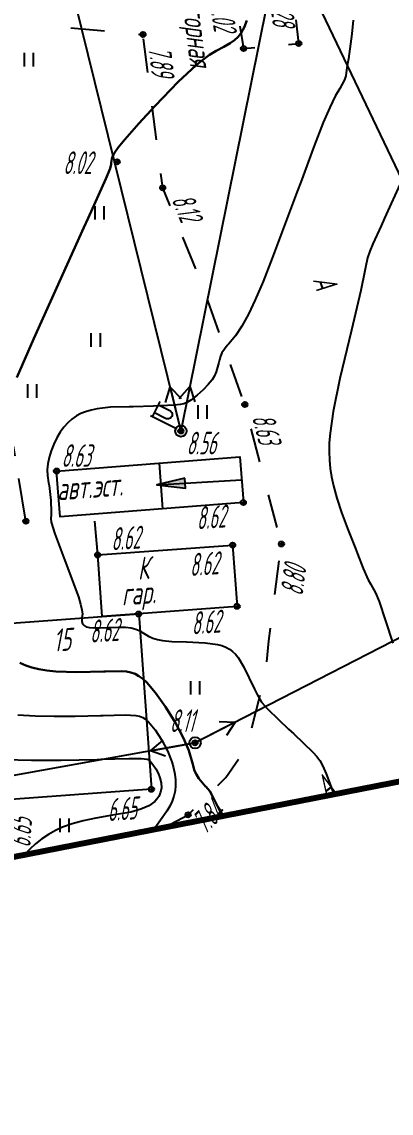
# Model space of a CAD drawing. Extents: x 1233805 to 1234355, y 654698 to 655114.
# Drawn here: x 1234185.61 to 1234201.94, y 654701.92 to 654750.14 of the extents above; entities that cross this region are included whole.
import ezdxf

# ---------------------------------------------------------------- set-up
doc = ezdxf.new("R2010")
doc.units = 0
doc.linetypes.add('ИИDash_15_15', pattern=[3, 1.5, -1.5])
doc.linetypes.add('ИИDash_20_10', pattern=[3, 2, -1])
for name, color, linetype, lineweight in [('ИИ_ГОРИЗОНТАЛИ_ОСН', 32, 'Continuous', 25), ('ИИ_ГОРИЗОНТАЛИ_УТОЛЩ', 32, 'Continuous', 30), ('ИИ_ДОРОГИ_АД', 7, 'Continuous', 25), ('ИИ_ЛЭП_НН', 250, 'Continuous', 25), ('ИИ_ОТМЕТКИ', 7, 'Continuous', 25), ('ИИ_СООРУЖЕНИЕ', 7, 'Continuous', 25), ('ИИ_СТРОЕНИЕ', 7, 'Continuous', 25), ('ИИ_УГОДЬЯ', 7, 'Continuous', 25)]:
    doc.layers.add(name, color=color, linetype=linetype, lineweight=lineweight)
doc.layers.add('Оформление точек', color=7, linetype='Continuous')
doc.styles.add('VNIPISIMPLEXCUR', font='simplex.shx', dxfattribs={"width": 0.8, "oblique": 15})
doc.styles.add('ГОСТ 2.304 КУРСИВ', font='cs_gost2304.shx', dxfattribs={"oblique": 15})

# ---------------------------------------------------------------- blocks, each defined once
blk = doc.blocks.new('ИИ05401')
at = {"color": 0, "linetype": 'Continuous', "lineweight": 25}
for points in [[(-0.4, 1.2), (-0.4, 0)], [(0.4, 1.2), (0.4, 0)]]:
    blk.add_lwpolyline(points, dxfattribs=at)
blk = doc.blocks.new('ИИ0511015')
at = {"linetype": 'Continuous', "lineweight": 25}
blk.add_hatch(color=0, dxfattribs=at).paths.add_polyline_path([(-0.05, 0, 1), (0.05, 0, 1)])
at = {"color": 0, "linetype": 'Continuous', "lineweight": 25, "flags": 128}
for points in [[(0, 0.5), (0, 3)], [(0, 2.806), (1.5, 2.806)], [(1.184, 2.806), (1.184, 1.706), (1.174, 1.617), (1.144, 1.532), (1.096, 1.456), (1.033, 1.393), (0.957, 1.345), (0.873, 1.316), (0.784, 1.306), (0.695, 1.316), (0.61, 1.345), (0.534, 1.393), (0.471, 1.456), (0.423, 1.532), (0.394, 1.617), (0.384, 1.706), (0.384, 2.806)]]:
    blk.add_lwpolyline(points, dxfattribs=at)
at = {"color": 0, "linetype": 'Continuous', "lineweight": 25}
for radius in [0.5, 0.05]:
    blk.add_circle((0, 0), radius, dxfattribs=at)
blk = doc.blocks.new('ИИ04101')
at = {"linetype": 'Continuous'}
blk.add_hatch(color=0, dxfattribs=at).paths.add_polyline_path([(5, -0.441), (7.5, 0), (5, 0.441)])
at = {"color": 0, "linetype": 'Continuous', "flags": 128}
blk.add_lwpolyline([(7.5, 0), (0, 0)], dxfattribs=at)
blk.add_lwpolyline([(5, -0.441), (7.5, 0), (5, 0.441)], close=True, dxfattribs=at)
blk = doc.blocks.new('ИИ051144')
at = {"color": 0, "linetype": 'Continuous', "lineweight": 25, "flags": 128}
for points in [[(4, 0), (0, 0)], [(2.775, 0.707), (4, 0), (2.775, -0.707)]]:
    blk.add_lwpolyline(points, dxfattribs=at)
blk = doc.blocks.new('ИИ051081')
at = {"linetype": 'Continuous', "lineweight": 25}
blk.add_hatch(color=0, dxfattribs=at).paths.add_polyline_path([(-0.05, 0, 1), (0.05, 0, 1)])
at = {"color": 0, "linetype": 'Continuous', "lineweight": 25}
for radius in [0.5, 0.05]:
    blk.add_circle((0, 0), radius, dxfattribs=at)
blk = doc.blocks.new('PICKET')
at = {"color": 0, "linetype": 'Continuous', "lineweight": 25}
for p, q in [((-0.23, 0), (0.23, 0)), ((0, 0.23), (0, -0.23))]:
    blk.add_line(p, q, dxfattribs=at)
blk.add_circle((0, 0), 0.23, dxfattribs=at)
at = {"color": 0, "linetype": 'Continuous', "style": 'VNIPISIMPLEXCUR', "oblique": 15, "width": 0.8}
blk.add_attdef('OTMETKA', (1.25, 0.3), '', height=2, dxfattribs=at)
at = {"color": 8, "linetype": 'Continuous', "style": 'VNIPISIMPLEXCUR', "oblique": 15, "width": 0.8, "flags": 1}
blk.add_attdef('NOMER', (1.25, -2.7), '', height=2, dxfattribs=at)

msp = doc.modelspace()

# ---------------------------------------------------------------- linework, layer by layer
at = {"layer": 'ИИ_ГОРИЗОНТАЛИ_ОСН', "flags": 128}
for points, elevation in [([(1234200.266, 654750.216), (1234200.21, 654749.617), (1234200.051, 654748.505), (1234200.003, 654748.209), (1234199.975, 654748.011), (1234199.934, 654747.758), (1234199.876, 654747.581), (1234199.669, 654747.199), (1234199.473, 654746.853), (1234199.228, 654746.353), (1234198.941, 654745.687), (1234198.538, 654744.662), (1234197.942, 654743.06), (1234197.788, 654742.638), (1234196.689, 654739.696), (1234196.278, 654738.666), (1234195.934, 654737.864), (1234195.629, 654737.227), (1234195.335, 654736.695), (1234195.054, 654736.269), (1234194.749, 654735.892), (1234194.697, 654735.832), (1234194.459, 654735.508), (1234194.394, 654735.367), (1234194.346, 654735.202), (1234194.323, 654735.094), (1234194.206, 654734.672), (1234194.125, 654734.496), (1234194.023, 654734.329), (1234193.854, 654734.116), (1234193.63, 654733.885), (1234193.36, 654733.645), (1234193.083, 654733.43), (1234192.914, 654733.322), (1234192.773, 654733.262), (1234192.618, 654733.23), (1234192.357, 654733.208), (1234191.431, 654733.157), (1234190.536, 654733.133), (1234190.366, 654733.131), (1234189.537, 654733.108), (1234188.938, 654733.041), (1234188.674, 654732.986), (1234188.435, 654732.915), (1234188.219, 654732.829), (1234188.026, 654732.726), (1234187.83, 654732.589), (1234187.644, 654732.423), (1234187.47, 654732.227), (1234187.308, 654732.004), (1234187.159, 654731.753), (1234187.026, 654731.479), (1234186.912, 654731.187), (1234186.822, 654730.891), (1234186.762, 654730.604), (1234186.738, 654730.343), (1234186.747, 654730.094), (1234186.794, 654729.776), (1234186.814, 654729.651), (1234186.895, 654728.986), (1234186.914, 654728.479), (1234186.903, 654728.35), (1234186.893, 654728.191), (1234186.912, 654728.032), (1234187.067, 654727.513), (1234187.513, 654726.34), (1234188.114, 654724.736), (1234188.213, 654724.412), (1234188.271, 654724.157), (1234188.29, 654723.969), (1234188.273, 654723.813), (1234188.264, 654723.766), (1234188.264, 654723.648), (1234188.299, 654723.547), (1234188.366, 654723.467), (1234188.464, 654723.41), (1234188.602, 654723.375), (1234188.79, 654723.358), (1234189.394, 654723.374), (1234189.456, 654723.377), (1234189.883, 654723.397), (1234190.191, 654723.393), (1234190.45, 654723.364), (1234190.659, 654723.31), (1234190.807, 654723.244), (1234190.994, 654723.132), (1234191.212, 654723.003), (1234191.402, 654722.915), (1234191.609, 654722.847), (1234191.835, 654722.8), (1234192.242, 654722.761), (1234192.887, 654722.74), (1234193.725, 654722.707), (1234194.258, 654722.635), (1234194.455, 654722.581), (1234194.631, 654722.511), (1234194.79, 654722.423), (1234194.933, 654722.318), (1234195.059, 654722.196), (1234195.177, 654722.052), (1234195.416, 654721.656), (1234195.904, 654720.656), (1234196.016, 654720.418), (1234196.204, 654720.078), (1234196.484, 654719.765), (1234197.41, 654718.884), (1234197.633, 654718.675), (1234198.483, 654717.866), (1234198.661, 654717.681), (1234198.792, 654717.5), (1234198.926, 654717.253), (1234199.075, 654716.918), (1234199.415, 654716.015)], 8.5), ([(1234202.398, 654743.114), (1234201.655, 654741.471), (1234201.502, 654741.125), (1234201.14, 654740.33), (1234200.996, 654740.007), (1234200.902, 654739.715), (1234200.807, 654739.284), (1234200.777, 654739.133), (1234200.599, 654738.271), (1234200.368, 654737.269), (1234200.185, 654736.516), (1234199.678, 654734.383), (1234199.38, 654732.923), (1234199.241, 654731.961), (1234199.208, 654731.545), (1234199.198, 654731.155), (1234199.21, 654730.779), (1234199.246, 654730.408), (1234199.305, 654730.033), (1234199.389, 654729.643), (1234199.543, 654729.088), (1234199.75, 654728.458), (1234200.01, 654727.755), (1234200.362, 654726.874), (1234200.462, 654726.63), (1234200.712, 654725.993), (1234200.927, 654725.487), (1234201.031, 654725.304), (1234201.244, 654724.915), (1234201.41, 654724.528), (1234201.69, 654723.67), (1234202.01, 654722.688)], 9), ([(1234185.433, 654719.525), (1234186.2, 654719.479), (1234187.049, 654719.458), (1234187.975, 654719.463), (1234189.092, 654719.493), (1234189.205, 654719.496), (1234190.178, 654719.521), (1234190.654, 654719.496), (1234190.821, 654719.46), (1234190.96, 654719.406), (1234191.083, 654719.327), (1234191.212, 654719.21), (1234191.503, 654718.859), (1234191.798, 654718.407), (1234192.051, 654717.923), (1234192.242, 654717.449), (1234192.324, 654717.172), (1234192.379, 654716.905), (1234192.408, 654716.647), (1234192.41, 654716.398), (1234192.386, 654716.157), (1234192.336, 654715.924), (1234192.259, 654715.699), (1234192.156, 654715.482), (1234192.022, 654715.263), (1234191.811, 654714.965), (1234191.5, 654714.512), (1234191.476, 654714.464)], 7.5), ([(1234184.839, 654717.542), (1234186.045, 654717.51), (1234187.356, 654717.513), (1234188.941, 654717.552), (1234189.103, 654717.557), (1234190.341, 654717.592), (1234190.885, 654717.593), (1234191.151, 654717.562), (1234191.225, 654717.53), (1234191.289, 654717.477), (1234191.41, 654717.33), (1234191.533, 654717.141), (1234191.639, 654716.938), (1234191.719, 654716.739), (1234191.776, 654716.509), (1234191.786, 654716.296), (1234191.751, 654716.097), (1234191.668, 654715.909), (1234191.588, 654715.791), (1234191.489, 654715.685), (1234191.229, 654715.5), (1234190.877, 654715.347), (1234190.427, 654715.223), (1234189.62, 654715.08), (1234188.879, 654714.954), (1234188.325, 654714.838), (1234187.838, 654714.704), (1234187.415, 654714.551), (1234187.096, 654714.404), (1234186.787, 654714.232), (1234186.492, 654714.036), (1234186.215, 654713.82), (1234185.961, 654713.587), (1234185.741, 654713.344), (1234185.739, 654713.343)], 7)]:
    msp.add_lwpolyline(points, dxfattribs=dict(at, elevation=elevation))
at = {"layer": 'ИИ_ГОРИЗОНТАЛИ_УТОЛЩ', "elevation": 8, "flags": 128}
for points in [[(1234195.564, 654750.198), (1234195.438, 654749.894), (1234195.306, 654749.65), (1234195.172, 654749.472), (1234195.015, 654749.323), (1234194.829, 654749.194), (1234194.549, 654749.042), (1234194.544, 654749.039), (1234194.201, 654748.855), (1234193.913, 654748.677), (1234193.621, 654748.468), (1234193.321, 654748.227), (1234192.532, 654747.493), (1234191.504, 654746.432), (1234190.781, 654745.645), (1234190.17, 654744.947), (1234189.876, 654744.587), (1234189.71, 654744.348), (1234189.639, 654744.212), (1234189.597, 654744.085), (1234189.566, 654743.917), (1234189.556, 654743.857), (1234189.514, 654743.659), (1234189.324, 654743.203), (1234188.54, 654741.467), (1234188.353, 654741.055), (1234186.145, 654736.143), (1234185.397, 654734.419)], [(1234185.526, 654721.816), (1234185.783, 654721.694), (1234186.049, 654721.607), (1234186.36, 654721.536), (1234186.716, 654721.48), (1234187.118, 654721.44), (1234188.051, 654721.407), (1234189.243, 654721.433), (1234189.306, 654721.436), (1234190.017, 654721.447), (1234190.244, 654721.429), (1234190.436, 654721.391), (1234190.617, 654721.327), (1234190.787, 654721.235), (1234190.957, 654721.109), (1234191.135, 654720.943), (1234191.525, 654720.487), (1234191.964, 654719.872), (1234192.403, 654719.164), (1234192.76, 654718.496), (1234192.991, 654717.949), (1234193.156, 654717.388), (1234193.254, 654717.051), (1234193.332, 654716.883), (1234193.438, 654716.713), (1234193.741, 654716.356), (1234193.75, 654716.347), (1234193.92, 654716.152), (1234194.065, 654715.903), (1234194.371, 654715.276), (1234194.479, 654715.051)]]:
    msp.add_lwpolyline(points, dxfattribs=at)
at = {"layer": 'ИИ_ДОРОГИ_АД', "linetype": 'ИИDash_15_15', "flags": 128}
for points in [[(1234191.938, 654714.554), (1234192.965, 654715.104), (1234194.639, 654716.753), (1234195.335, 654717.773), (1234195.754, 654718.845), (1234196.39, 654721.356), (1234196.528, 654722.788), (1234197.091, 654727.069), (1234195.475, 654733.231), (1234193.566, 654738.604), (1234191.841, 654742.808), (1234190.414, 654753.902), (1234188.539, 654763.063), (1234186.962, 654763.321), (1234186.286, 654768.894), (1234186.919, 654779.417), (1234191.672, 654779.996), (1234191.147, 654790.763), (1234191.676, 654796.134), (1234194.409, 654801.17), (1234195.642, 654805.705), (1234200.274, 654806.141)], [(1234186.624, 654766.107), (1234180.935, 654764.286), (1234183.836, 654755.122), (1234186.004, 654755.432), (1234187.186, 654749.927), (1234190.97, 654749.583)], [(1234194.638, 654758.914), (1234194.969, 654751.572), (1234195.418, 654748.961), (1234197.86, 654749.186), (1234197.561, 654751.961), (1234197.417, 654758.121), (1234197.789, 654758.187), (1234197.699, 654759.235)], [(1234188.966, 654726.584), (1234188.815, 654728.39)]]:
    msp.add_lwpolyline(points, dxfattribs=at)
at = {"layer": 'ИИ_ЛЭП_НН', "elevation": -11.67, "flags": 128}
msp.add_lwpolyline([(1234161.978, 654934.825), (1234173.077, 654903.717), (1234180.16, 654873.686), (1234184.365, 654839.004), (1234184.636, 654804.491), (1234183.229, 654770.133), (1234192.646, 654732.06)], dxfattribs=at)
at = {"layer": 'ИИ_ЛЭП_НН', "flags": 128}
for points in [[(1234210.181, 654726.963), (1234197.131, 654754.262), (1234199.193, 654797.752), (1234192.034, 654833.676)], [(1234197.131, 654754.262), (1234192.646, 654732.06)], [(1234210.181, 654726.963), (1234193.271, 654718.285), (1234174.346, 654714.88), (1234161.049, 654712.723)]]:
    msp.add_lwpolyline(points, dxfattribs=at)
at = {"layer": 'ИИ_СООРУЖЕНИЕ'}
msp.add_lwpolyline([(1234187.146, 654730.291), (1234195.253, 654730.918), (1234195.409, 654728.9), (1234187.302, 654728.273)], close=True, dxfattribs=at)
msp.add_lwpolyline([(1234191.68, 654730.642), (1234191.836, 654728.624)], dxfattribs=at)
at = {"layer": 'ИИ_СТРОЕНИЕ', "linetype": 'ИИDash_20_10', "flags": 128}
msp.add_lwpolyline([(1234179.792, 654727.072), (1234185.794, 654728.073), (1234185.244, 654731.376), (1234179.241, 654730.376)], close=True, dxfattribs=at)
at = {"layer": 'ИИ_СТРОЕНИЕ'}
for points in [[(1234188.966, 654726.584), (1234194.935, 654727.019), (1234195.132, 654724.312), (1234190.781, 654723.977), (1234189.165, 654723.859)], [(1234174.532, 654722.794), (1234189.165, 654723.859), (1234190.781, 654723.977), (1234191.345, 654716.23), (1234175.096, 654715.047)]]:
    msp.add_lwpolyline(points, close=True, dxfattribs=at)
at = {"layer": 'Оформление точек', "color": 41, "lineweight": 80}
msp.add_lwpolyline([(1234024.617, 654701.92), (1234177.241, 654711.682), (1234295.345, 654734.761), (1234323.422, 654753.319), (1234327.972, 654819.626), (1234312.866, 654855.488), (1234309.369, 654887.84), (1234283.108, 654912.091), (1234263.065, 654936.588)], dxfattribs=at)

# ---------------------------------------------------------------- block references
at = {"layer": 'ИИ_ЛЭП_НН'}
for name, p, xscale, yscale, zscale, rotation in [('ИИ051144', (1234192.646, 654732.06, -11.67), 0.4999999999999997, 0.4999999999999997, 0.4999999999999997, 103.8931256096298), ('ИИ051144', (1234192.646, 654732.06), 0.4999999999999997, 0.4999999999999997, 0.4999999999999997, 78.57960555590518), ('ИИ0511015', (1234192.646, 654732.06, -11.67), 0.5, 0.5, 0.5, 63.3207654648079), ('ИИ051144', (1234193.271, 654718.285), 0.4999999999999997, 0.4999999999999997, 0.4999999999999997, 27.16702316372164), ('ИИ051144', (1234193.271, 654718.285), 0.4999999999999997, 0.4999999999999997, 0.4999999999999997, 190.1987977239509)]:
    msp.add_blockref(name, p, dxfattribs=dict(at, xscale=xscale, yscale=yscale, zscale=zscale, rotation=rotation))
at = {"layer": 'ИИ_ЛЭП_НН', "xscale": 0.5, "yscale": 0.5, "zscale": 0.5}
msp.add_blockref('ИИ051081', (1234193.271, 654718.285), dxfattribs=at)
at = {"layer": 'ИИ_ОТМЕТКИ'}
ref = msp.add_blockref('PICKET', (1234197.86, 654749.186, 8.28), dxfattribs=dict(at, xscale=0.5, yscale=0.5, zscale=0.5))
ref.add_attrib('OTMETKA', '8.28', (1234196.569, 654751.215, 8.28), dxfattribs={"layer": '0', "color": 0, "linetype": 'Continuous', "height": 1, "rotation": 276.1668, "style": 'ГОСТ 2.304 КУРСИВ', "oblique": 15, "width": 0.65})
ref = msp.add_blockref('PICKET', (1234195.418, 654748.961, 8.024), dxfattribs=dict(at, xscale=0.5, yscale=0.5, zscale=0.5))
ref.add_attrib('OTMETKA', '8.02', (1234193.905, 654750.92, 8.024), dxfattribs={"layer": '0', "color": 0, "linetype": 'Continuous', "height": 1, "rotation": 279.7631, "style": 'ГОСТ 2.304 КУРСИВ', "oblique": 15, "width": 0.65})
ref = msp.add_blockref('PICKET', (1234190.97, 654749.583, 7.889), dxfattribs=dict(at, xscale=0.5, yscale=0.5, zscale=0.5))
ref.add_attrib('OTMETKA', '7.89', (1234191.198, 654748.982, 7.889), dxfattribs={"layer": '0', "color": 0, "linetype": 'Continuous', "height": 1, "rotation": 277.3298, "style": 'ГОСТ 2.304 КУРСИВ', "oblique": 15, "width": 0.65})
ref = msp.add_blockref('PICKET', (1234189.827, 654743.956, 8.018), dxfattribs=dict(at, xscale=0.5, yscale=0.5, zscale=0.5))
ref.add_attrib('OTMETKA', '8.02', (1234187.436, 654743.416, 8.018), dxfattribs={"layer": '0', "color": 0, "linetype": 'Continuous', "height": 1, "style": 'ГОСТ 2.304 КУРСИВ', "oblique": 15, "width": 0.65})
ref = msp.add_blockref('PICKET', (1234191.841, 654742.808, 8.121), dxfattribs=dict(at, xscale=0.5, yscale=0.5, zscale=0.5))
ref.add_attrib('OTMETKA', '8.12', (1234192.217, 654742.287, 8.121), dxfattribs={"layer": '0', "color": 0, "linetype": 'Continuous', "height": 1, "rotation": 292.3135, "style": 'ГОСТ 2.304 КУРСИВ', "oblique": 15, "width": 0.65})
ref = msp.add_blockref('PICKET', (1234195.475, 654733.231, 8.63), dxfattribs=dict(at, xscale=0.5, yscale=0.5, zscale=0.5))
ref.add_attrib('OTMETKA', '8.63', (1234195.778, 654732.664, 8.63), dxfattribs={"layer": '0', "color": 0, "linetype": 'Continuous', "height": 1, "rotation": 284.6999, "style": 'ГОСТ 2.304 КУРСИВ', "oblique": 15, "width": 0.65})
ref = msp.add_blockref('PICKET', (1234192.646, 654732.06, 8.557), dxfattribs=dict(at, xscale=0.5, yscale=0.5, zscale=0.5))
ref.add_attrib('OTMETKA', '8.56', (1234192.889, 654731.026, 8.557), dxfattribs={"layer": '0', "color": 0, "linetype": 'Continuous', "height": 1, "style": 'ГОСТ 2.304 КУРСИВ', "oblique": 15, "width": 0.65})
ref = msp.add_blockref('PICKET', (1234187.146, 654730.291, 8.626), dxfattribs=dict(at, xscale=0.5, yscale=0.5, zscale=0.5))
ref.add_attrib('OTMETKA', '8.63', (1234187.36, 654730.475, 8.626), dxfattribs={"layer": '0', "color": 0, "linetype": 'Continuous', "height": 1, "style": 'ГОСТ 2.304 КУРСИВ', "oblique": 15, "width": 0.65})
ref = msp.add_blockref('PICKET', (1234195.409, 654728.9, 8.62), dxfattribs=dict(at, xscale=0.5, yscale=0.5, zscale=0.5))
ref.add_attrib('OTMETKA', '8.62', (1234193.359, 654727.708, 8.62), dxfattribs={"layer": '0', "color": 0, "linetype": 'Continuous', "height": 1, "rotation": 4.4203, "style": 'ГОСТ 2.304 КУРСИВ', "oblique": 15, "width": 0.65})
ref = msp.add_blockref('PICKET', (1234185.794, 654728.073, 8.085), dxfattribs=dict(at, xscale=0.5, yscale=0.5, zscale=0.5))
ref.add_attrib('OTMETKA', '8.09', (1234183.872, 654726.484, 8.085), dxfattribs={"layer": '0', "color": 0, "linetype": 'Continuous', "height": 1, "rotation": 9.461, "style": 'ГОСТ 2.304 КУРСИВ', "oblique": 15, "width": 0.65})
ref = msp.add_blockref('PICKET', (1234188.966, 654726.584, 8.62), dxfattribs=dict(at, xscale=0.5, yscale=0.5, zscale=0.5))
ref.add_attrib('OTMETKA', '8.62', (1234189.578, 654726.779, 8.62), dxfattribs={"layer": '0', "color": 0, "linetype": 'Continuous', "height": 1, "rotation": 4.1648, "style": 'ГОСТ 2.304 КУРСИВ', "oblique": 15, "width": 0.65})
ref = msp.add_blockref('PICKET', (1234194.935, 654727.019, 8.62), dxfattribs=dict(at, xscale=0.5, yscale=0.5, zscale=0.5))
ref.add_attrib('OTMETKA', '8.62', (1234193.054, 654725.646, 8.62), dxfattribs={"layer": '0', "color": 0, "linetype": 'Continuous', "height": 1, "rotation": 4.1648, "style": 'ГОСТ 2.304 КУРСИВ', "oblique": 15, "width": 0.65})
ref = msp.add_blockref('PICKET', (1234197.091, 654727.069, 8.8), dxfattribs=dict(at, xscale=0.5, yscale=0.5, zscale=0.5))
ref.add_attrib('OTMETKA', '8.80', (1234198.03, 654724.747, 8.8), dxfattribs={"layer": '0', "color": 0, "linetype": 'Continuous', "height": 1, "rotation": 82.5034, "style": 'ГОСТ 2.304 КУРСИВ', "oblique": 15, "width": 0.65})
ref = msp.add_blockref('PICKET', (1234195.132, 654724.312, 8.62), dxfattribs=dict(at, xscale=0.5, yscale=0.5, zscale=0.5))
ref.add_attrib('OTMETKA', '8.62', (1234193.136, 654723.064, 8.62), dxfattribs={"layer": '0', "color": 0, "linetype": 'Continuous', "height": 1, "rotation": 4.4079, "style": 'ГОСТ 2.304 КУРСИВ', "oblique": 15, "width": 0.65})
ref = msp.add_blockref('PICKET', (1234190.781, 654723.977, 8.62), dxfattribs=dict(at, xscale=0.5, yscale=0.5, zscale=0.5))
ref.add_attrib('OTMETKA', '8.62', (1234188.638, 654722.701, 8.62), dxfattribs={"layer": '0', "color": 0, "linetype": 'Continuous', "height": 1, "rotation": 4.1648, "style": 'ГОСТ 2.304 КУРСИВ', "oblique": 15, "width": 0.65})
ref = msp.add_blockref('PICKET', (1234193.271, 654718.285, 8.113), dxfattribs=dict(at, xscale=0.5, yscale=0.5, zscale=0.5))
ref.add_attrib('OTMETKA', '8.11', (1234192.152, 654718.76, 8.113), dxfattribs={"layer": '0', "color": 0, "linetype": 'Continuous', "height": 1, "style": 'ГОСТ 2.304 КУРСИВ', "oblique": 15, "width": 0.65})
ref = msp.add_blockref('PICKET', (1234191.345, 654716.23, 6.65), dxfattribs=dict(at, xscale=0.5, yscale=0.5, zscale=0.5))
ref.add_attrib('OTMETKA', '6.65', (1234189.423, 654714.818, 6.65), dxfattribs={"layer": '0', "color": 0, "linetype": 'Continuous', "height": 1, "rotation": 4.1648, "style": 'ГОСТ 2.304 КУРСИВ', "oblique": 15, "width": 0.65})
ref = msp.add_blockref('PICKET', (1234184.869, 654715.758, 6.65), dxfattribs=dict(at, xscale=0.5, yscale=0.5, zscale=0.5))
ref.add_attrib('OTMETKA', '6.65', (1234185.99, 654713.643, 6.65), dxfattribs={"layer": '0', "color": 0, "linetype": 'Continuous', "height": 1, "rotation": 86.543, "style": 'ГОСТ 2.304 КУРСИВ', "oblique": 15, "width": 0.65})
ref = msp.add_blockref('PICKET', (1234192.965, 654715.104, 7.837), dxfattribs=dict(at, xscale=0.5, yscale=0.5, zscale=0.5))
ref.add_attrib('OTMETKA', '7.84', (1234193.719, 654714.207, 7.837), dxfattribs={"layer": '0', "color": 0, "linetype": 'Continuous', "height": 1, "rotation": 44.5682, "style": 'ГОСТ 2.304 КУРСИВ', "oblique": 15, "width": 0.65})
at = {"layer": 'ИИ_СООРУЖЕНИЕ', "xscale": 0.4999999999999989, "yscale": 0.4999999999999989, "zscale": 0.4999999999999989, "rotation": 183.5074867369709}
msp.add_blockref('ИИ04101', (1234195.331, 654729.909), dxfattribs=at)
at = {"layer": 'ИИ_УГОДЬЯ', "xscale": 0.5, "yscale": 0.5, "zscale": 0.5}
for p in [(1234185.92, 654748.168), (1234189.038, 654741.402), (1234188.871, 654735.784), (1234186.061, 654733.528), (1234193.59, 654732.603), (1234193.266, 654720.413), (1234187.492, 654714.34)]:
    msp.add_blockref('ИИ05401', p, dxfattribs=at)

# ---------------------------------------------------------------- texts
at = {"layer": 'ИИ_ДОРОГИ_АД', "style": 'ГОСТ 2.304 КУРСИВ', "oblique": 15, "width": 0.8}
for s, rotation, p in [('ул.Нагорная', 277.3298, (1234192.458, 654752.827)), ('А', 289.5511, (1234198.456, 654738.75)), ('А', 39.1882, (1234199.079, 654715.769))]:
    msp.add_text(s, height=1, rotation=rotation, dxfattribs=at).set_placement(p)
at = {"layer": 'ИИ_СООРУЖЕНИЕ', "style": 'ГОСТ 2.304 КУРСИВ', "oblique": 15, "width": 0.8}
msp.add_text('авт.эст.', height=1, rotation=4.4203, dxfattribs=at).set_placement((1234187.195, 654728.991))
at = {"layer": 'ИИ_СТРОЕНИЕ', "style": 'ГОСТ 2.304 КУРСИВ', "oblique": 15, "width": 0.8}
for s, p in [('К', (1234190.751, 654725.486)), ('гар.', (1234190.047, 654724.35)), ('15', (1234187.019, 654722.308))]:
    msp.add_text(s, height=1, rotation=4.1648, dxfattribs=at).set_placement(p)

doc.saveas('drawing.dxf')
